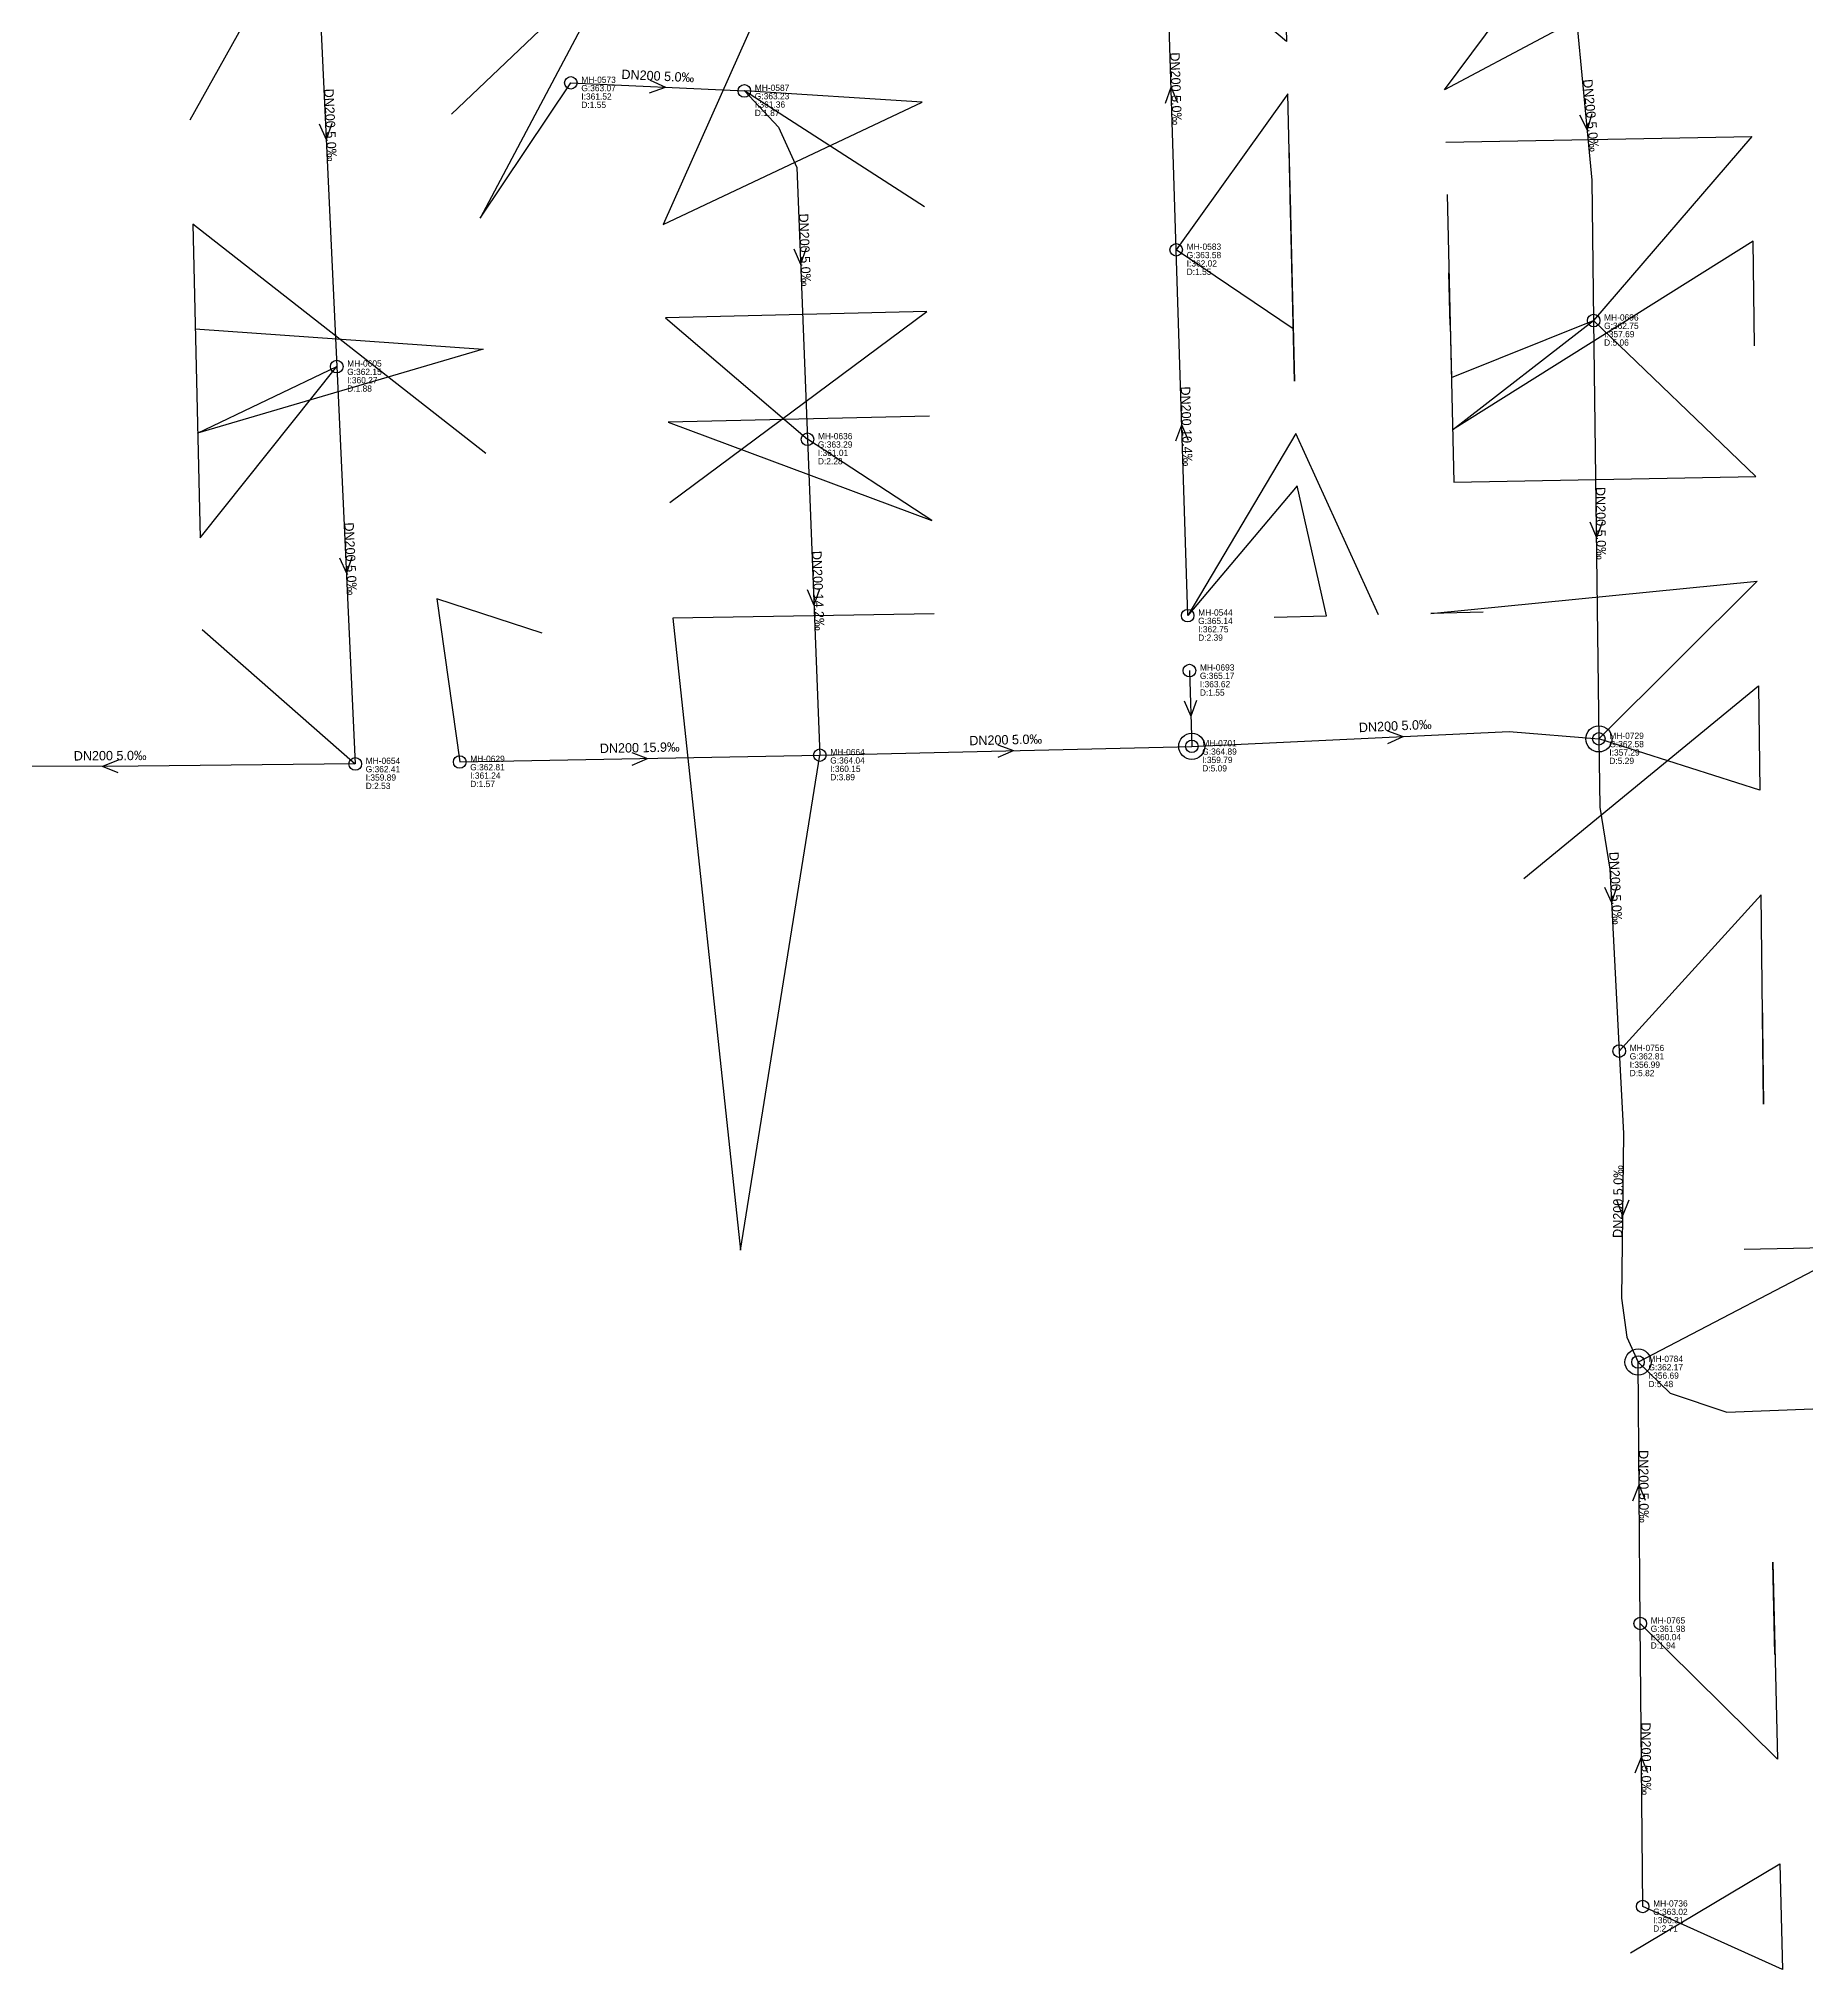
# Model space of a CAD drawing. Header units: metres. Extents: x 449900 to 451990, y 2566732 to 2570847.
# Drawn here: x 450577.4 to 450915.5, y 2568919.4 to 2569288.6 of the extents above; entities that cross this region are included whole.
import ezdxf
from ezdxf.enums import TextEntityAlignment as Align

# ---------------------------------------------------------------- set-up
doc = ezdxf.new("R2010")
doc.units = ezdxf.units.M
for name, color, linetype in [('SEW-DROP', 6, 'Continuous'), ('SEW-LABEL', 2, 'Continuous'), ('SEW-MH', 7, 'Continuous'), ('SEW-MH-LABEL', 8, 'Continuous'), ('SEW-PIPE-DN200', 3, 'Continuous'), ('SEW-RIDER', 8, 'Continuous')]:
    doc.layers.add(name, color=color, linetype=linetype)

msp = doc.modelspace()

# ---------------------------------------------------------------- linework, layer by layer
at = {"layer": 'SEW-DROP'}
for centre in [(450875.82, 2569154.65), (450797.96, 2569153.22), (450883.31, 2569035.49)]:
    msp.add_circle(centre, 2.5, dxfattribs=at)
at = {"layer": 'SEW-LABEL'}
for p, q in [((450694.24, 2569278.19), (450697.29, 2569279.25)), ((450694.35, 2569280.59), (450697.29, 2569279.25)), ((450792.9, 2569276.2), (450794.01, 2569279.24)), ((450795.3, 2569276.28), (450794.01, 2569279.24)), ((450631.07, 2569272.24), (450632.4, 2569269.29)), ((450633.46, 2569272.35), (450632.4, 2569269.29)), ((450872.09, 2569273.96), (450873.57, 2569271.09)), ((450874.48, 2569274.19), (450873.57, 2569271.09)), ((450721.82, 2569248.37), (450723.14, 2569245.42)), ((450724.22, 2569248.46), (450723.14, 2569245.42)), ((450794.93, 2569211.65), (450796.03, 2569214.69)), ((450797.33, 2569211.73), (450796.03, 2569214.69)), ((450874.1, 2569196.13), (450875.34, 2569193.15)), ((450876.5, 2569196.16), (450875.34, 2569193.15)), ((450634.92, 2569189.29), (450636.26, 2569186.35)), ((450637.32, 2569189.4), (450636.26, 2569186.35)), ((450724.37, 2569183.19), (450725.68, 2569180.24)), ((450726.77, 2569183.28), (450725.68, 2569180.24)), ((450796.49, 2569161.93), (450797.78, 2569158.97)), ((450798.89, 2569162), (450797.78, 2569158.97)), ((450760.86, 2569153.54), (450763.88, 2569152.41)), ((450835.36, 2569156.17), (450838.41, 2569155.11)), ((450835.47, 2569153.78), (450838.41, 2569155.11)), ((450592.59, 2569150.56), (450589.59, 2569149.34)), ((450690.86, 2569152.05), (450693.88, 2569150.91)), ((450690.9, 2569149.65), (450693.88, 2569150.91)), ((450760.91, 2569151.14), (450763.88, 2569152.41)), ((450592.6, 2569148.16), (450589.59, 2569149.34)), ((450876.88, 2569126.29), (450878.24, 2569123.36)), ((450879.28, 2569126.42), (450878.24, 2569123.36)), ((450879.17, 2569066.48), (450880.34, 2569063.47)), ((450881.57, 2569066.45), (450880.34, 2569063.47)), ((450882.33, 2569008.98), (450883.51, 2569011.99)), ((450884.73, 2569009), (450883.51, 2569011.99)), ((450882.78, 2568956.92), (450883.95, 2568959.93)), ((450885.18, 2568956.94), (450883.95, 2568959.93))]:
    msp.add_line(p, q, dxfattribs=at)
at = {"layer": 'SEW-MH'}
for centre in [(450679.2, 2569280.09), (450712.38, 2569278.55), (450794.98, 2569248.17), (450874.82, 2569234.64), (450634.42, 2569225.84), (450724.45, 2569211.94), (450797.18, 2569178.21), (450797.51, 2569167.71), (450797.96, 2569153.22), (450875.82, 2569154.65), (450637.96, 2569149.86), (450657.95, 2569150.23), (450726.81, 2569151.53), (450879.71, 2569094.95), (450883.31, 2569035.49), (450883.73, 2568985.49), (450884.2, 2568931.37)]:
    msp.add_circle(centre, 1.2, dxfattribs=at)
at = {"layer": 'SEW-PIPE-DN200'}
for points in [[(450630.25, 2569315.74), (450634.42, 2569225.84)], [(450869.83, 2569310.4), (450874.49, 2569261.51), (450874.82, 2569234.64)], [(450794.98, 2569248.17), (450793.13, 2569307.31)], [(450679.2, 2569280.09), (450712.38, 2569278.55)], [(450712.38, 2569278.55), (450712.38, 2569278.55), (450718.94, 2569271.61), (450722.42, 2569263.89), (450724.45, 2569211.94)], [(450797.18, 2569178.21), (450794.98, 2569248.17)], [(450874.82, 2569234.64), (450875.82, 2569154.65)], [(450634.42, 2569225.84), (450637.96, 2569149.86)], [(450724.45, 2569211.94), (450726.81, 2569151.53)], [(450797.51, 2569167.71), (450797.96, 2569153.22)], [(450797.96, 2569153.22), (450858.67, 2569156.06), (450875.82, 2569154.65)], [(450875.82, 2569154.65), (450876.01, 2569141.59), (450877.91, 2569129.72), (450879.71, 2569094.95)], [(450637.96, 2569149.86), (450590.51, 2569149.35), (450544.23, 2569149.47)], [(450657.95, 2569150.23), (450726.81, 2569151.53)], [(450726.81, 2569151.53), (450797.96, 2569153.22)], [(450879.71, 2569094.95), (450880.52, 2569079.21), (450880.16, 2569047.68), (450881.18, 2569040.25), (450883.31, 2569035.49)], [(450883.31, 2569035.49), (450889.46, 2569029.51), (450900.29, 2569025.92), (450972.66, 2569028.7)], [(450883.73, 2568985.49), (450883.31, 2569035.49)], [(450884.2, 2568931.37), (450883.73, 2568985.49)]]:
    msp.add_lwpolyline(points, dxfattribs=at)
at = {"layer": 'SEW-RIDER'}
for points in [[(450840.22, 2569323.61), (450904.61, 2569309.82), (450846.3, 2569278.73), (450869.83, 2569310.4)], [(450606.4, 2569273.05), (450630.25, 2569315.74)], [(450656.38, 2569274.11), (450688.73, 2569304.94), (450661.84, 2569254.2), (450679.2, 2569280.09)], [(450776.63, 2569307.16), (450815.83, 2569298.01), (450816.07, 2569288.01), (450793.13, 2569307.31)], [(450716.67, 2569297.5), (450696.87, 2569253.03), (450746.37, 2569276.4), (450712.38, 2569278.55)], [(450746.82, 2569256.37), (450712.38, 2569278.55)], [(450816.55, 2569268.02), (450817.62, 2569223.03), (450816.31, 2569278.01), (450794.98, 2569248.17)], [(450846.54, 2569268.74), (450905.09, 2569269.82), (450874.82, 2569234.64)], [(450817.14, 2569243.02), (450816.78, 2569258.02), (450817.38, 2569233.03), (450794.98, 2569248.17)], [(450846.78, 2569258.74), (450848.09, 2569203.75), (450905.87, 2569204.82), (450874.82, 2569234.64)], [(450662.92, 2569209.2), (450606.87, 2569253.06), (450608.29, 2569193.08), (450634.42, 2569225.84)], [(450905.57, 2569229.82), (450905.33, 2569249.82), (450847.85, 2569213.75), (450874.82, 2569234.64)], [(450847.38, 2569233.74), (450847.14, 2569243.74), (450847.61, 2569223.75), (450874.82, 2569234.64)], [(450698.15, 2569199.85), (450747.3, 2569236.36), (450697.3, 2569235.18), (450724.45, 2569211.94)], [(450607.35, 2569233.07), (450662.44, 2569229.2), (450607.82, 2569213.08), (450634.42, 2569225.84)], [(450747.78, 2569216.38), (450697.78, 2569215.19), (450748.25, 2569196.39), (450724.45, 2569211.94)], [(450833.7, 2569178.4), (450817.86, 2569213.03), (450797.18, 2569178.21)], [(450813.7, 2569177.92), (450823.7, 2569178.16), (450818.1, 2569203.03), (450797.18, 2569178.21)], [(450853.69, 2569178.88), (450843.69, 2569178.64), (450906.11, 2569184.82), (450875.82, 2569154.65)], [(450673.74, 2569174.86), (450653.58, 2569181.41), (450657.95, 2569150.23)], [(450608.71, 2569175.59), (450637.96, 2569149.86)], [(450748.67, 2569178.53), (450698.68, 2569177.71), (450711.63, 2569056.91), (450726.81, 2569151.53)], [(450861.46, 2569127.93), (450906.35, 2569164.82), (450906.59, 2569144.82), (450875.82, 2569154.65)], [(450907.07, 2569104.82), (450907.31, 2569084.82), (450906.83, 2569124.82), (450879.71, 2569094.95)], [(450903.6, 2569057.05), (450925.58, 2569057.52), (450883.31, 2569035.49)], [(450909.48, 2568979.55), (450909.06, 2568997.24), (450909.96, 2568959.55), (450883.73, 2568985.49)], [(450881.84, 2568922.55), (450910.44, 2568939.56), (450910.92, 2568919.35), (450884.2, 2568931.37)]]:
    msp.add_lwpolyline(points, dxfattribs=at)

# ---------------------------------------------------------------- texts
at = {"layer": 'SEW-LABEL'}
for s, rotation, p in [('DN200 5.0‰', -2.663, (450695.79, 2569280.52)), ('DN200 5.0‰', 271.7974, (450794.05, 2569278.94)), ('DN200 5.0‰', -87.3384, (450632.33, 2569271.99)), ('DN200 5.0‰', -84.5596, (450873.43, 2569273.78)), ('DN200 5.0‰', -87.7616, (450723.08, 2569248.12)), ('DN200 10.4‰', 271.7974, (450796.08, 2569214.39)), ('DN200 5.0‰', -89.2847, (450875.32, 2569195.85)), ('DN200 5.0‰', -87.3384, (450636.19, 2569189.05)), ('DN200 14.2‰', -87.7616, (450725.63, 2569182.94)), ('DN200 5.0‰', 2.681, (450836.91, 2569156.24)), ('DN200 15.9‰', 1.0791, (450692.38, 2569152.08)), ('DN200 5.0‰', 1.3613, (450762.38, 2569153.58)), ('DN200 5.0‰', 0.3446, (450591.09, 2569150.55)), ('DN200 5.0‰', -87.0362, (450878.16, 2569126.06)), ('DN200 5.0‰', 89.3358, (450880.36, 2569066.17)), ('DN200 5.0‰', 270.4887, (450883.52, 2569011.69)), ('DN200 5.0‰', 270.4887, (450883.97, 2568959.63))]:
    msp.add_text(s, height=1.8, rotation=rotation, dxfattribs=at).set_placement(p, align=Align.CENTER)
at = {"layer": 'SEW-MH-LABEL'}
for s, p in [('G:363.07', (450681.2, 2569278.49)), ('MH-0573', (450681.2, 2569280.09)), ('MH-0587', (450714.38, 2569278.55)), ('D:1.55', (450681.2, 2569275.29)), ('I:361.52', (450681.2, 2569276.89)), ('G:363.23', (450714.38, 2569276.95)), ('I:361.36', (450714.38, 2569275.35)), ('D:1.87', (450714.38, 2569273.75)), ('MH-0583', (450796.98, 2569248.17)), ('G:363.58', (450796.98, 2569246.57)), ('I:362.02', (450796.98, 2569244.97)), ('D:1.55', (450796.98, 2569243.37)), ('MH-0696', (450876.82, 2569234.64)), ('G:362.75', (450876.82, 2569233.04)), ('D:5.06', (450876.82, 2569229.84)), ('I:357.69', (450876.82, 2569231.44)), ('G:362.15', (450636.42, 2569224.24)), ('MH-0605', (450636.42, 2569225.84)), ('I:360.27', (450636.42, 2569222.64)), ('D:1.88', (450636.42, 2569221.04)), ('MH-0636', (450726.45, 2569211.94)), ('G:363.29', (450726.45, 2569210.34)), ('I:361.01', (450726.45, 2569208.74)), ('D:2.28', (450726.45, 2569207.14)), ('MH-0544', (450799.18, 2569178.21)), ('G:365.14', (450799.18, 2569176.61)), ('I:362.75', (450799.18, 2569175.01)), ('D:2.39', (450799.18, 2569173.41)), ('MH-0693', (450799.51, 2569167.71)), ('G:365.17', (450799.51, 2569166.11)), ('I:363.62', (450799.51, 2569164.51)), ('D:1.55', (450799.51, 2569162.91)), ('MH-0701', (450799.96, 2569153.22)), ('G:362.58', (450877.82, 2569153.05)), ('MH-0729', (450877.82, 2569154.65)), ('MH-0654', (450639.96, 2569149.86)), ('G:362.81', (450659.95, 2569148.63)), ('MH-0629', (450659.95, 2569150.23)), ('G:364.04', (450728.81, 2569149.93)), ('MH-0664', (450728.81, 2569151.53)), ('G:364.89', (450799.96, 2569151.62)), ('D:5.09', (450799.96, 2569148.42)), ('I:359.79', (450799.96, 2569150.02)), ('D:5.29', (450877.82, 2569149.85)), ('I:357.29', (450877.82, 2569151.45)), ('G:362.41', (450639.96, 2569148.26)), ('D:2.53', (450639.96, 2569145.06)), ('I:359.89', (450639.96, 2569146.66)), ('D:1.57', (450659.95, 2569145.43)), ('I:361.24', (450659.95, 2569147.03)), ('D:3.89', (450728.81, 2569146.73)), ('I:360.15', (450728.81, 2569148.33)), ('G:362.81', (450881.71, 2569093.35)), ('MH-0756', (450881.71, 2569094.95)), ('D:5.82', (450881.71, 2569090.15)), ('I:356.99', (450881.71, 2569091.75)), ('MH-0784', (450885.31, 2569035.49)), ('G:362.17', (450885.31, 2569033.89)), ('D:5.48', (450885.31, 2569030.69)), ('I:356.69', (450885.31, 2569032.29)), ('G:361.98', (450885.73, 2568983.89)), ('MH-0765', (450885.73, 2568985.49)), ('I:360.04', (450885.73, 2568982.29)), ('D:1.94', (450885.73, 2568980.69)), ('MH-0736', (450886.2, 2568931.37)), ('G:363.02', (450886.2, 2568929.77)), ('I:360.31', (450886.2, 2568928.17)), ('D:2.71', (450886.2, 2568926.57))]:
    msp.add_text(s, height=1.2, dxfattribs=at).set_placement(p)

doc.saveas('drawing.dxf')
